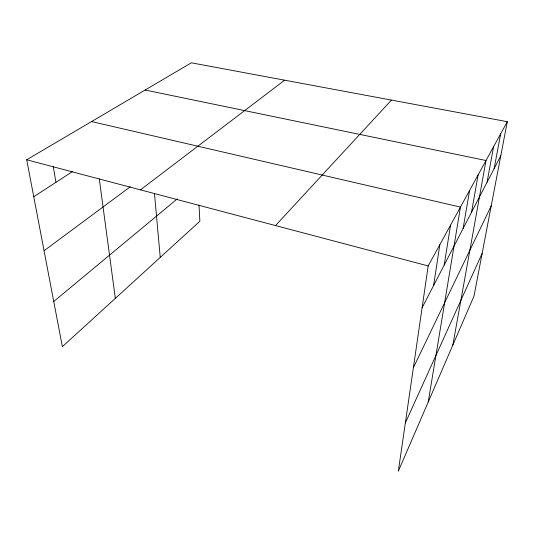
<?xml version="1.0" encoding="UTF-8"?>
<svg xmlns="http://www.w3.org/2000/svg" width="534" height="534" viewBox="0 0 534 534"><rect width="100%" height="100%" fill="white"/><g stroke="black" fill="none" stroke-linecap="round" stroke-linejoin="round"><path stroke-width="0.8" d="M507.3 121.679L428.181 265.939L398.331 471.195L473.998 296.103L507.3 121.679L191.346 62.805L26.7 159.779L62.371 346.673L199.876 221.243L199.008 205.103M433.595 285.536L439.842 244.679M444.195 265.058L450.562 225.128M428.228 402.009L460.455 207.099L91.574 121.572M463.098 228.545L469.606 190.411M471.562 212.198L478.097 174.918M452.832 345.084L486 160.507L145.128 90.026M487.048 182.288L493.59 146.67M494.144 168.577L500.672 133.754M405.346 422.948L482.149 253.416M413.383 367.692L491.233 205.837M422.1 307.738L500.799 155.721M275.524 225.575L391.442 100.085M53.747 301.503L177.228 198.922M140.469 189.864L284.635 80.187M44.062 250.726L130.296 186.753M33.755 196.746L72.571 171.507M26.7 159.779L428.181 265.939M53.293 166.708L55.95 182.314M99.271 178.837L115.331 298.359M154.486 193.682L160.24 257.401"/></g></svg>
